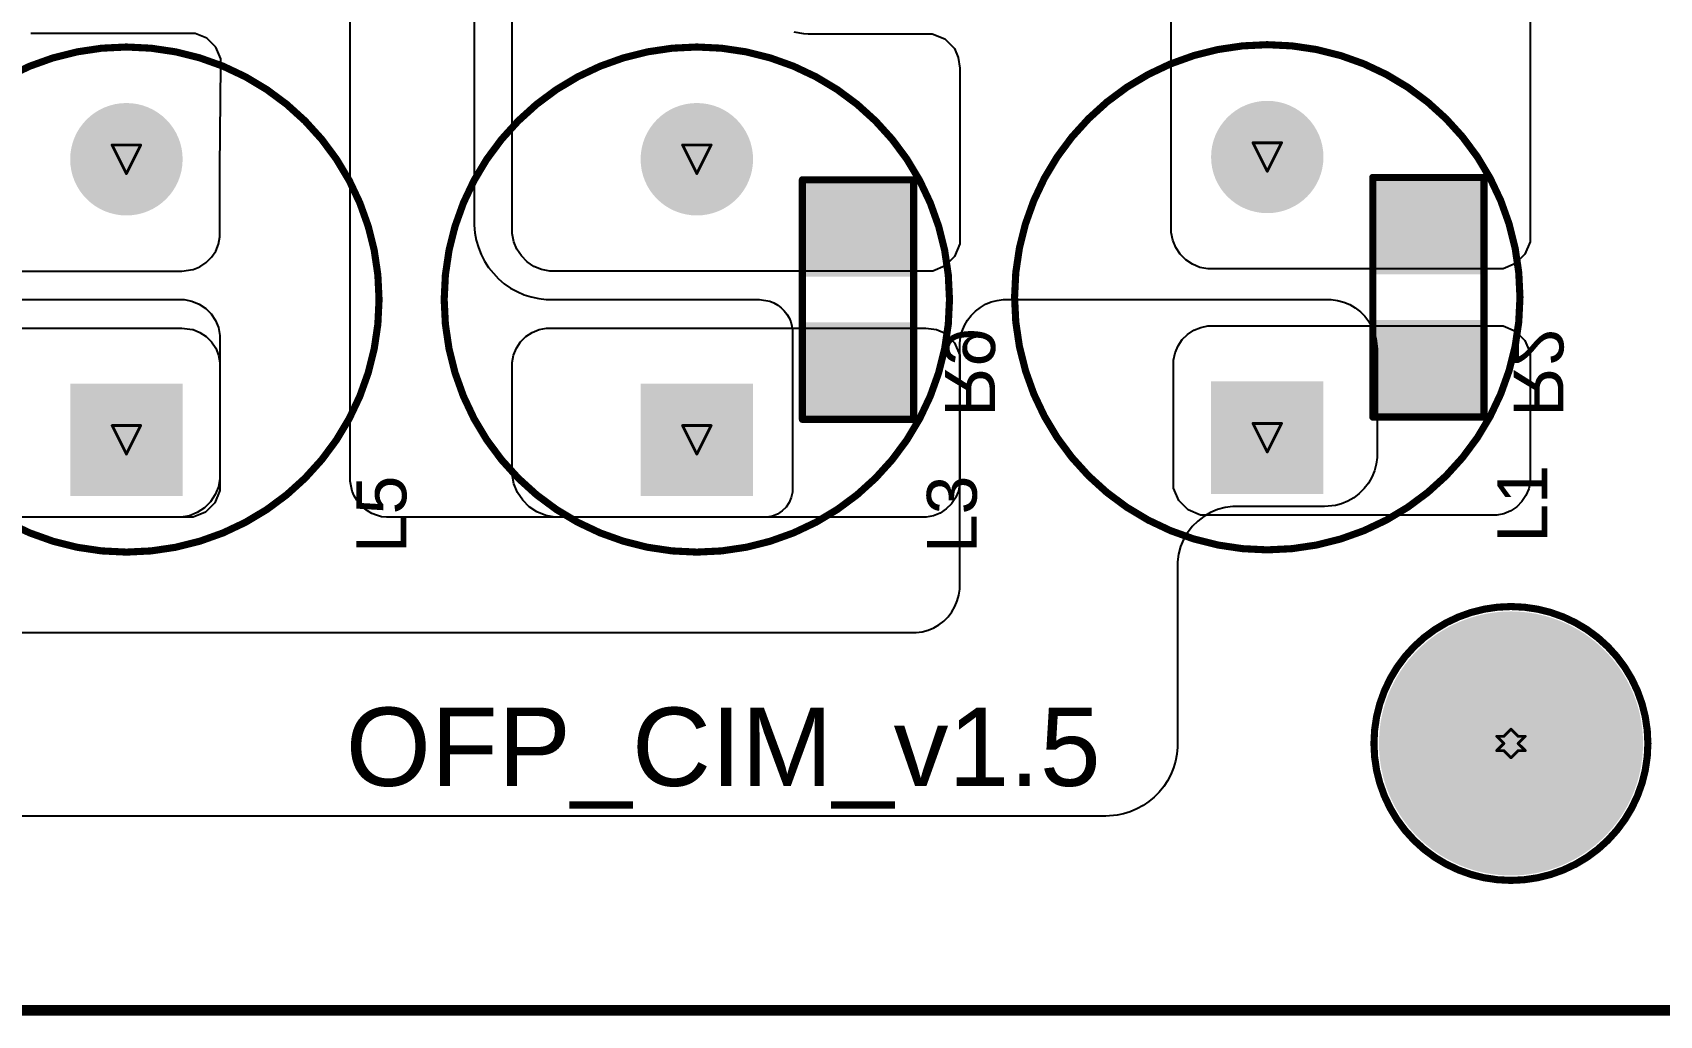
# Model space of a CAD drawing. Header units: inches. Extents: x 0 to 11.2, y -0.2 to 5.5.
# Drawn here: x 3.097 to 4.238, y 0.006 to 0.696 of the extents above; entities that cross this region are included whole.
import ezdxf

# ---------------------------------------------------------------- set-up
doc = ezdxf.new("R2010")
doc.units = ezdxf.units.IN
doc.header["$MEASUREMENT"] = 0
for name, color, linetype in [('Board Outline', 216, 'Continuous'), ('Bottom Layer', 5, 'Continuous'), ('Bottom Overlay', 54, 'Continuous'), ('Bottom Paste', 16, 'Continuous'), ('Bottom Solder', 6, 'Continuous'), ('Drill Drawing', 1, 'Continuous'), ('Multi-Layer', 9, 'Continuous'), ('Pad Holes', 156, 'Continuous'), ('Top Layer', 1, 'Continuous'), ('Top Overlay', 2, 'Continuous'), ('Top Solder', 216, 'Continuous')]:
    doc.layers.add(name, color=color, linetype=linetype)
doc.styles.add('Arial', font='', dxfattribs={"height": 0.2})
doc.styles.get('Arial').set_extended_font_data('Arial')

# ---------------------------------------------------------------- blocks, each defined once
blk = doc.blocks.new('R___1206_B_41')
at = {"layer": 'Bottom Layer'}
for points in [[(-0.08, 0.035), (-0.02, 0.035), (-0.02, -0.035), (-0.08, -0.035)], [(0.02, 0.035), (0.08, 0.035), (0.08, -0.035), (0.02, -0.035)]]:
    blk.add_hatch(color=5, dxfattribs=at).paths.add_polyline_path(points)
at = {"layer": 'Bottom Paste'}
for points in [[(-0.08, 0.035), (-0.02, 0.035), (-0.02, -0.035), (-0.08, -0.035)], [(0.02, 0.035), (0.08, 0.035), (0.08, -0.035), (0.02, -0.035)]]:
    blk.add_hatch(color=16, dxfattribs=at).paths.add_polyline_path(points)
at = {"layer": 'Bottom Solder'}
for points in [[(-0.084, 0.039), (-0.016, 0.039), (-0.016, -0.039), (-0.084, -0.039)], [(0.016, 0.039), (0.084, 0.039), (0.084, -0.039), (0.016, -0.039)]]:
    blk.add_hatch(color=6, dxfattribs=at).paths.add_polyline_path(points)
at = {"layer": 'Bottom Overlay'}
for points in [[(-0.084, 0.039, 0.005, 0.005, 0), (0.084, 0.039, 0.005, 0.005, 0)], [(-0.084, 0.039, 0.005, 0.005, 0), (-0.084, -0.039, 0.005, 0.005, 0)], [(0.084, 0.039, 0.005, 0.005, 0), (0.084, -0.039, 0.005, 0.005, 0)], [(-0.084, -0.039, 0.005, 0.005, 0), (0.084, -0.039, 0.005, 0.005, 0)]]:
    blk.add_lwpolyline(points, format="xyseb", dxfattribs=at)
for points in [[(-0.0853, 0.039, 0.0025, 0.0025, 1), (-0.0828, 0.039, 0.0025, 0.0025, 1)], [(-0.0853, 0.039, 0.0025, 0.0025, 1), (-0.0828, 0.039, 0.0025, 0.0025, 1)], [(0.0828, 0.039, 0.0025, 0.0025, 1), (0.0853, 0.039, 0.0025, 0.0025, 1)], [(0.0828, 0.039, 0.0025, 0.0025, 1), (0.0853, 0.039, 0.0025, 0.0025, 1)], [(-0.0853, -0.039, 0.0025, 0.0025, 1), (-0.0828, -0.039, 0.0025, 0.0025, 1)], [(-0.0853, -0.039, 0.0025, 0.0025, 1), (-0.0828, -0.039, 0.0025, 0.0025, 1)], [(0.0828, -0.039, 0.0025, 0.0025, 1), (0.0853, -0.039, 0.0025, 0.0025, 1)], [(0.0828, -0.039, 0.0025, 0.0025, 1), (0.0853, -0.039, 0.0025, 0.0025, 1)]]:
    blk.add_lwpolyline(points, format="xyseb", close=True, dxfattribs=at)
blk = doc.blocks.new('R___1206_B_48')
at = {"layer": 'Bottom Layer'}
for points in [[(-0.08, 0.035), (-0.02, 0.035), (-0.02, -0.035), (-0.08, -0.035)], [(0.02, 0.035), (0.08, 0.035), (0.08, -0.035), (0.02, -0.035)]]:
    blk.add_hatch(color=5, dxfattribs=at).paths.add_polyline_path(points)
at = {"layer": 'Bottom Paste'}
for points in [[(-0.08, 0.035), (-0.02, 0.035), (-0.02, -0.035), (-0.08, -0.035)], [(0.02, 0.035), (0.08, 0.035), (0.08, -0.035), (0.02, -0.035)]]:
    blk.add_hatch(color=16, dxfattribs=at).paths.add_polyline_path(points)
at = {"layer": 'Bottom Solder'}
for points in [[(-0.084, 0.039), (-0.016, 0.039), (-0.016, -0.039), (-0.084, -0.039)], [(0.016, 0.039), (0.084, 0.039), (0.084, -0.039), (0.016, -0.039)]]:
    blk.add_hatch(color=6, dxfattribs=at).paths.add_polyline_path(points)
at = {"layer": 'Bottom Overlay'}
for points in [[(-0.084, 0.039, 0.005, 0.005, 0), (-0.084, -0.039, 0.005, 0.005, 0)], [(-0.084, 0.039, 0.005, 0.005, 0), (0.084, 0.039, 0.005, 0.005, 0)], [(0.084, 0.039, 0.005, 0.005, 0), (0.084, -0.039, 0.005, 0.005, 0)], [(-0.084, -0.039, 0.005, 0.005, 0), (0.084, -0.039, 0.005, 0.005, 0)]]:
    blk.add_lwpolyline(points, format="xyseb", dxfattribs=at)
for points in [[(-0.0853, 0.039, 0.0025, 0.0025, 1), (-0.0828, 0.039, 0.0025, 0.0025, 1)], [(-0.0853, 0.039, 0.0025, 0.0025, 1), (-0.0828, 0.039, 0.0025, 0.0025, 1)], [(0.0828, 0.039, 0.0025, 0.0025, 1), (0.0853, 0.039, 0.0025, 0.0025, 1)], [(0.0828, 0.039, 0.0025, 0.0025, 1), (0.0853, 0.039, 0.0025, 0.0025, 1)], [(-0.0853, -0.039, 0.0025, 0.0025, 1), (-0.0828, -0.039, 0.0025, 0.0025, 1)], [(-0.0853, -0.039, 0.0025, 0.0025, 1), (-0.0828, -0.039, 0.0025, 0.0025, 1)], [(0.0828, -0.039, 0.0025, 0.0025, 1), (0.0853, -0.039, 0.0025, 0.0025, 1)], [(0.0828, -0.039, 0.0025, 0.0025, 1), (0.0853, -0.039, 0.0025, 0.0025, 1)]]:
    blk.add_lwpolyline(points, format="xyseb", close=True, dxfattribs=at)
blk = doc.blocks.new('PK0810_471MB_53')
at = {"layer": 'Bottom Layer'}
blk.add_hatch(color=5, dxfattribs=at).paths.add_polyline_path([(-0.133853, 0.035433), (-0.062987, 0.035433), (-0.062987, -0.035433), (-0.133853, -0.035433)])
h = blk.add_hatch(color=5, dxfattribs=at)
edge = h.paths.add_edge_path()
edge.add_arc((0.09843, 0), 0.035433, 0, 360)
at = {"layer": 'Bottom Solder'}
blk.add_hatch(color=6, dxfattribs=at).paths.add_polyline_path([(-0.137853, 0.039433), (-0.058987, 0.039433), (-0.058987, -0.039433), (-0.137853, -0.039433)])
h = blk.add_hatch(color=6, dxfattribs=at)
edge = h.paths.add_edge_path()
edge.add_arc((0.09843, 0), 0.039433, 0, 360)
at = {"layer": 'Multi-Layer'}
blk.add_hatch(color=9, dxfattribs=at).paths.add_polyline_path([(-0.133853, 0.035433), (-0.062987, 0.035433), (-0.062987, -0.035433), (-0.133853, -0.035433)])
h = blk.add_hatch(color=9, dxfattribs=at)
edge = h.paths.add_edge_path()
edge.add_arc((0.09843, 0), 0.035433, 0, 360)
at = {"layer": 'Pad Holes'}
h = blk.add_hatch(color=7, dxfattribs=at)
edge = h.paths.add_edge_path()
edge.add_arc((-0.098429, 0), 0.019685, 0, 360)
h = blk.add_hatch(color=7, dxfattribs=at)
edge = h.paths.add_edge_path()
edge.add_arc((0.098429, 0), 0.019685, 0, 360)
at = {"layer": 'Top Layer'}
blk.add_hatch(color=1, dxfattribs=at).paths.add_polyline_path([(-0.133853, 0.035433), (-0.062987, 0.035433), (-0.062987, -0.035433), (-0.133853, -0.035433)])
h = blk.add_hatch(color=1, dxfattribs=at)
edge = h.paths.add_edge_path()
edge.add_arc((0.09843, 0), 0.035433, 0, 360)
at = {"layer": 'Top Solder'}
blk.add_hatch(color=216, dxfattribs=at).paths.add_polyline_path([(-0.137853, 0.039433), (-0.058987, 0.039433), (-0.058987, -0.039433), (-0.137853, -0.039433)])
h = blk.add_hatch(color=216, dxfattribs=at)
edge = h.paths.add_edge_path()
edge.add_arc((0.09843, 0), 0.039433, 0, 360)
at = {"layer": 'Top Overlay'}
for points in [[(0.17717, 0, 0.005, 0.005, 1), (-0.17717, 0, 0.005, 0.005, 1)], [(-0.17842, 0, 0.0025, 0.0025, 1), (-0.17592, 0, 0.0025, 0.0025, 1)], [(0.17592, 0, 0.0025, 0.0025, 1), (0.17842, 0, 0.0025, 0.0025, 1)]]:
    blk.add_lwpolyline(points, format="xyseb", close=True, dxfattribs=at)
blk = doc.blocks.new('PK0810_471MB_54')
at = {"layer": 'Bottom Layer'}
blk.add_hatch(color=5, dxfattribs=at).paths.add_polyline_path([(-0.133853, 0.035433), (-0.062987, 0.035433), (-0.062987, -0.035433), (-0.133853, -0.035433)])
h = blk.add_hatch(color=5, dxfattribs=at)
edge = h.paths.add_edge_path()
edge.add_arc((0.09843, 0), 0.035433, 0, 360)
at = {"layer": 'Bottom Solder'}
blk.add_hatch(color=6, dxfattribs=at).paths.add_polyline_path([(-0.137853, 0.039433), (-0.058987, 0.039433), (-0.058987, -0.039433), (-0.137853, -0.039433)])
h = blk.add_hatch(color=6, dxfattribs=at)
edge = h.paths.add_edge_path()
edge.add_arc((0.09843, 0), 0.039433, 0, 360)
at = {"layer": 'Multi-Layer'}
blk.add_hatch(color=9, dxfattribs=at).paths.add_polyline_path([(-0.133853, 0.035433), (-0.062987, 0.035433), (-0.062987, -0.035433), (-0.133853, -0.035433)])
h = blk.add_hatch(color=9, dxfattribs=at)
edge = h.paths.add_edge_path()
edge.add_arc((0.09843, 0), 0.035433, 0, 360)
at = {"layer": 'Pad Holes'}
h = blk.add_hatch(color=7, dxfattribs=at)
edge = h.paths.add_edge_path()
edge.add_arc((-0.098429, 0), 0.019685, 0, 360)
h = blk.add_hatch(color=7, dxfattribs=at)
edge = h.paths.add_edge_path()
edge.add_arc((0.098429, 0), 0.019685, 0, 360)
at = {"layer": 'Top Layer'}
blk.add_hatch(color=1, dxfattribs=at).paths.add_polyline_path([(-0.133853, 0.035433), (-0.062987, 0.035433), (-0.062987, -0.035433), (-0.133853, -0.035433)])
h = blk.add_hatch(color=1, dxfattribs=at)
edge = h.paths.add_edge_path()
edge.add_arc((0.09843, 0), 0.035433, 0, 360)
at = {"layer": 'Top Solder'}
blk.add_hatch(color=216, dxfattribs=at).paths.add_polyline_path([(-0.137853, 0.039433), (-0.058987, 0.039433), (-0.058987, -0.039433), (-0.137853, -0.039433)])
h = blk.add_hatch(color=216, dxfattribs=at)
edge = h.paths.add_edge_path()
edge.add_arc((0.09843, 0), 0.039433, 0, 360)
at = {"layer": 'Top Overlay'}
for points in [[(0.17717, 0, 0.005, 0.005, 1), (-0.17717, 0, 0.005, 0.005, 1)], [(-0.17842, 0, 0.0025, 0.0025, 1), (-0.17592, 0, 0.0025, 0.0025, 1)], [(0.17592, 0, 0.0025, 0.0025, 1), (0.17842, 0, 0.0025, 0.0025, 1)]]:
    blk.add_lwpolyline(points, format="xyseb", close=True, dxfattribs=at)
blk = doc.blocks.new('PK0810_471MB_56')
at = {"layer": 'Bottom Layer'}
blk.add_hatch(color=5, dxfattribs=at).paths.add_polyline_path([(-0.1339, 0.0354), (-0.063, 0.0354), (-0.063, -0.0354), (-0.1339, -0.0354)])
h = blk.add_hatch(color=5, dxfattribs=at)
edge = h.paths.add_edge_path()
edge.add_arc((0.0984, 0), 0.0354, 0, 360)
at = {"layer": 'Bottom Solder'}
blk.add_hatch(color=6, dxfattribs=at).paths.add_polyline_path([(-0.1379, 0.0394), (-0.059, 0.0394), (-0.059, -0.0394), (-0.1379, -0.0394)])
h = blk.add_hatch(color=6, dxfattribs=at)
edge = h.paths.add_edge_path()
edge.add_arc((0.0984, 0), 0.0394, 0, 360)
at = {"layer": 'Multi-Layer'}
blk.add_hatch(color=9, dxfattribs=at).paths.add_polyline_path([(-0.1339, 0.0354), (-0.063, 0.0354), (-0.063, -0.0354), (-0.1339, -0.0354)])
h = blk.add_hatch(color=9, dxfattribs=at)
edge = h.paths.add_edge_path()
edge.add_arc((0.0984, 0), 0.0354, 0, 360)
at = {"layer": 'Pad Holes'}
h = blk.add_hatch(color=7, dxfattribs=at)
edge = h.paths.add_edge_path()
edge.add_arc((-0.0984, 0), 0.0197, 0, 360)
h = blk.add_hatch(color=7, dxfattribs=at)
edge = h.paths.add_edge_path()
edge.add_arc((0.0984, 0), 0.0197, 0, 360)
at = {"layer": 'Top Layer'}
blk.add_hatch(color=1, dxfattribs=at).paths.add_polyline_path([(-0.1339, 0.0354), (-0.063, 0.0354), (-0.063, -0.0354), (-0.1339, -0.0354)])
h = blk.add_hatch(color=1, dxfattribs=at)
edge = h.paths.add_edge_path()
edge.add_arc((0.0984, 0), 0.0354, 0, 360)
at = {"layer": 'Top Solder'}
blk.add_hatch(color=216, dxfattribs=at).paths.add_polyline_path([(-0.1379, 0.0394), (-0.059, 0.0394), (-0.059, -0.0394), (-0.1379, -0.0394)])
h = blk.add_hatch(color=216, dxfattribs=at)
edge = h.paths.add_edge_path()
edge.add_arc((0.0984, 0), 0.0394, 0, 360)
at = {"layer": 'Top Overlay'}
for points in [[(0.1772, 0, 0.005, 0.005, 1), (-0.1772, 0, 0.005, 0.005, 1)], [(-0.1784, 0, 0.0025, 0.0025, 1), (-0.1759, 0, 0.0025, 0.0025, 1)], [(0.1759, 0, 0.0025, 0.0025, 1), (0.1784, 0, 0.0025, 0.0025, 1)]]:
    blk.add_lwpolyline(points, format="xyseb", close=True, dxfattribs=at)

msp = doc.modelspace()

# ---------------------------------------------------------------- hatches: boundary and pattern name
at = {"layer": 'Bottom Layer'}
h = msp.add_hatch(color=5, dxfattribs=at)
edge = h.paths.add_edge_path()
edge.add_arc((4.1339, 0.1969), 0.0886, 0, 360)
at = {"layer": 'Bottom Solder'}
h = msp.add_hatch(color=6, dxfattribs=at)
edge = h.paths.add_edge_path()
edge.add_arc((4.1339, 0.1969), 0.0926, 0, 360)
at = {"layer": 'Multi-Layer'}
h = msp.add_hatch(color=9, dxfattribs=at)
edge = h.paths.add_edge_path()
edge.add_arc((4.1339, 0.1969), 0.0886, 0, 360)
at = {"layer": 'Pad Holes'}
h = msp.add_hatch(color=7, dxfattribs=at)
edge = h.paths.add_edge_path()
edge.add_arc((4.1339, 0.1969), 0.0689, 0, 360)
at = {"layer": 'Top Layer'}
h = msp.add_hatch(color=1, dxfattribs=at)
edge = h.paths.add_edge_path()
edge.add_arc((4.1339, 0.1969), 0.0886, 0, 360)
at = {"layer": 'Top Solder'}
h = msp.add_hatch(color=216, dxfattribs=at)
edge = h.paths.add_edge_path()
edge.add_arc((4.1339, 0.1969), 0.0926, 0, 360)

# ---------------------------------------------------------------- linework, layer by layer
at = {"layer": 'Board Outline'}
for points in [[(0.0098, 0.0098, 0.0075, 0.0075, 0), (4.3209, 0.0098, 0.0075, 0.0075, 0)], [(0.0102, 0.0102, 0.005, 0.005, 0), (4.3205, 0.0102, 0.005, 0.005, 0)]]:
    msp.add_lwpolyline(points, format="xyseb", dxfattribs=at)
at = {"layer": 'Bottom Layer'}
for p, q in [((4.1473, 0.8986), (4.1473, 0.6366)), ((3.4335, 0.5575), (3.4335, 0.7481)), ((3.8957, 0.5582), (3.8957, 0.7489)), ((3.6311, 0.6962), (3.6377, 0.6949)), ((3.2068, 0.695), (3.096, 0.695)), ((3.2112, 0.695), (3.2068, 0.695)), ((3.2068, 0.695), (3.2068, 0.695)), ((3.2194, 0.6916), (3.2112, 0.695)), ((3.2257, 0.6853), (3.2194, 0.6916)), ((3.2291, 0.6771), (3.2257, 0.6853)), ((3.6377, 0.6949), (3.641, 0.6948)), ((3.641, 0.6948), (3.7232, 0.6948)), ((3.7232, 0.6948), (3.728, 0.6948)), ((3.728, 0.6948), (3.7369, 0.6911)), ((3.7369, 0.6911), (3.7437, 0.6843)), ((3.2291, 0.6726), (3.2291, 0.6771)), ((3.7437, 0.6843), (3.7462, 0.6782)), ((3.7462, 0.6782), (3.7473, 0.6706)), ((3.2286, 0.6008), (3.2291, 0.6726)), ((3.7473, 0.6706), (3.7473, 0.6706)), ((3.7473, 0.6706), (3.7473, 0.6706)), ((3.7473, 0.6706), (3.7473, 0.6706)), ((3.7473, 0.6706), (3.7473, 0.552)), ((4.1473, 0.6366), (4.1473, 0.5536)), ((3.2286, 0.555), (3.2286, 0.6008)), ((3.2276, 0.5472), (3.2286, 0.5524)), ((3.2286, 0.5524), (3.2286, 0.555)), ((3.4335, 0.5546), (3.4335, 0.5575)), ((3.4346, 0.5489), (3.4335, 0.5546)), ((3.4368, 0.5436), (3.4346, 0.5489)), ((3.7473, 0.552), (3.7473, 0.5473)), ((3.8957, 0.5554), (3.8957, 0.5582)), ((3.8968, 0.5499), (3.8957, 0.5554)), ((3.8989, 0.5448), (3.8968, 0.5499)), ((4.1473, 0.5488), (4.1437, 0.5401)), ((4.1473, 0.5536), (4.1473, 0.5536)), ((4.1473, 0.5536), (4.1473, 0.5488)), ((3.219, 0.5342), (3.2227, 0.538)), ((3.2227, 0.538), (3.2256, 0.5423)), ((3.2256, 0.5423), (3.2276, 0.5472)), ((3.44, 0.5389), (3.4368, 0.5436)), ((3.444, 0.5348), (3.44, 0.5389)), ((3.7437, 0.5386), (3.7371, 0.5319)), ((3.7473, 0.5473), (3.7437, 0.5386)), ((3.902, 0.5401), (3.8989, 0.5448)), ((3.906, 0.5362), (3.902, 0.5401)), ((4.1437, 0.5401), (4.1371, 0.5335)), ((2.9623, 0.5283), (3.2019, 0.5283)), ((3.2019, 0.5283), (3.2095, 0.5293)), ((3.2095, 0.5293), (3.2097, 0.5293)), ((3.2097, 0.5293), (3.2146, 0.5313)), ((3.2146, 0.5313), (3.219, 0.5342)), ((3.4488, 0.5316), (3.444, 0.5348)), ((3.4541, 0.5294), (3.4488, 0.5316)), ((3.4598, 0.5283), (3.4541, 0.5294)), ((3.4626, 0.5283), (3.4598, 0.5283)), ((3.7236, 0.5283), (3.4626, 0.5283)), ((3.7284, 0.5283), (3.7236, 0.5283)), ((3.7371, 0.5319), (3.7284, 0.5283)), ((3.9106, 0.5331), (3.906, 0.5362)), ((3.9158, 0.5309), (3.9106, 0.5331)), ((3.9213, 0.5299), (3.9158, 0.5309)), ((3.9241, 0.5299), (3.9213, 0.5299)), ((4.1236, 0.5299), (3.9241, 0.5299)), ((4.1284, 0.5299), (4.1236, 0.5299)), ((4.1371, 0.5335), (4.1284, 0.5299)), ((2.9594, 0.4883), (3.2019, 0.4883)), ((3.2019, 0.4883), (3.2019, 0.4883)), ((3.2019, 0.4883), (3.2019, 0.4883)), ((3.2019, 0.4883), (3.2019, 0.4883)), ((3.2019, 0.4883), (3.2093, 0.4873)), ((3.2093, 0.4873), (3.2097, 0.4873)), ((3.2097, 0.4873), (3.2146, 0.4852)), ((3.2146, 0.4852), (3.219, 0.4823)), ((3.219, 0.4823), (3.2227, 0.4786)), ((3.4394, 0.4786), (3.4431, 0.4823)), ((3.4431, 0.4823), (3.4475, 0.4852)), ((3.4475, 0.4852), (3.4524, 0.4873)), ((3.4524, 0.4873), (3.4575, 0.4883)), ((3.4575, 0.4883), (3.7236, 0.4883)), ((3.7236, 0.4883), (3.7236, 0.4883)), ((3.7236, 0.4883), (3.7236, 0.4883)), ((3.7236, 0.4883), (3.7236, 0.4883)), ((3.7236, 0.4883), (3.731, 0.4872)), ((3.731, 0.4872), (3.7371, 0.4847)), ((3.7371, 0.4847), (3.7437, 0.478)), ((3.9004, 0.4758), (3.9033, 0.4802)), ((3.9033, 0.4802), (3.907, 0.4839)), ((3.907, 0.4839), (3.9114, 0.4868)), ((3.9114, 0.4868), (3.9163, 0.4888)), ((3.9163, 0.4888), (3.9214, 0.4899)), ((3.9214, 0.4899), (3.9241, 0.4899)), ((3.9241, 0.4899), (4.1236, 0.4899)), ((4.1236, 0.4899), (4.1236, 0.4899)), ((4.1236, 0.4899), (4.1284, 0.4899)), ((4.1284, 0.4899), (4.1371, 0.4862)), ((4.1371, 0.4862), (4.1437, 0.4796)), ((4.1437, 0.4796), (4.1473, 0.4709)), ((3.2227, 0.4786), (3.2256, 0.4742)), ((3.2256, 0.4742), (3.2276, 0.4694)), ((3.2276, 0.4694), (3.2286, 0.4642)), ((3.4335, 0.4642), (3.4345, 0.4694)), ((3.4345, 0.4694), (3.4365, 0.4742)), ((3.4365, 0.4742), (3.4394, 0.4786)), ((3.7437, 0.478), (3.7473, 0.4693)), ((3.7473, 0.4693), (3.7473, 0.4646)), ((3.8973, 0.4658), (3.8984, 0.4709)), ((3.8984, 0.4709), (3.9004, 0.4758)), ((4.1473, 0.4709), (4.1473, 0.4662)), ((3.2286, 0.4642), (3.2286, 0.4616)), ((3.2286, 0.4616), (3.2286, 0.379)), ((3.4335, 0.3855), (3.4335, 0.4642)), ((3.7473, 0.4646), (3.7473, 0.3816)), ((3.8973, 0.4631), (3.8973, 0.4658)), ((3.8973, 0.3805), (3.8973, 0.4631)), ((3.8973, 0.4631), (3.8973, 0.4631)), ((4.1473, 0.4662), (4.1473, 0.3831)), ((3.2286, 0.379), (3.2286, 0.379)), ((3.2286, 0.379), (3.2286, 0.3743)), ((3.4347, 0.3791), (3.4335, 0.3855)), ((3.4372, 0.373), (3.4347, 0.3791)), ((3.7473, 0.379), (3.7464, 0.374)), ((3.7473, 0.3816), (3.7473, 0.3816)), ((3.7473, 0.3816), (3.7473, 0.379)), ((3.8973, 0.3759), (3.8973, 0.3805)), ((4.1473, 0.3806), (4.1464, 0.3756)), ((4.1473, 0.3831), (4.1473, 0.3831)), ((4.1473, 0.3831), (4.1473, 0.3806)), ((3.2251, 0.3657), (3.2185, 0.3591)), ((3.2286, 0.3743), (3.2251, 0.3657)), ((3.4409, 0.3676), (3.4372, 0.373)), ((3.4455, 0.363), (3.4409, 0.3676)), ((3.7444, 0.3693), (3.7415, 0.365)), ((3.7464, 0.374), (3.7444, 0.3693)), ((3.9009, 0.3673), (3.8973, 0.3759)), ((3.9075, 0.3607), (3.9009, 0.3673)), ((4.1415, 0.3666), (4.1379, 0.3629)), ((4.1444, 0.3708), (4.1415, 0.3666)), ((4.1464, 0.3756), (4.1444, 0.3708)), ((3.1049, 0.3556), (2.9678, 0.3556)), ((3.2052, 0.3556), (3.1049, 0.3556)), ((3.2099, 0.3556), (3.2052, 0.3556)), ((3.2185, 0.3591), (3.2099, 0.3556)), ((3.4509, 0.3593), (3.4455, 0.363)), ((3.457, 0.3568), (3.4509, 0.3593)), ((3.4634, 0.3556), (3.457, 0.3568)), ((3.4666, 0.3556), (3.4634, 0.3556)), ((3.7213, 0.3556), (3.4666, 0.3556)), ((3.4666, 0.3556), (3.4666, 0.3556)), ((3.7239, 0.3556), (3.7213, 0.3556)), ((3.7289, 0.3566), (3.7239, 0.3556)), ((3.7337, 0.3585), (3.7289, 0.3566)), ((3.7379, 0.3614), (3.7337, 0.3585)), ((3.7415, 0.365), (3.7379, 0.3614)), ((3.9161, 0.3571), (3.9075, 0.3607)), ((3.9208, 0.3571), (3.9161, 0.3571)), ((4.1213, 0.3571), (3.9208, 0.3571)), ((3.9208, 0.3571), (3.9208, 0.3571)), ((4.1239, 0.3571), (4.1213, 0.3571)), ((4.1289, 0.3581), (4.1239, 0.3571)), ((4.1337, 0.3601), (4.1289, 0.3581)), ((4.1379, 0.3629), (4.1337, 0.3601))]:
    msp.add_line(p, q, dxfattribs=at)
at = {"layer": 'Drill Drawing'}
for points in [[(3.153, 0.6167, 0.002, 0.002, 0), (3.173, 0.6167, 0.002, 0.002, 0)], [(3.153, 0.6167, 0.002, 0.002, 0), (3.163, 0.5967, 0.002, 0.002, 0)], [(3.163, 0.5967, 0.002, 0.002, 0), (3.173, 0.6167, 0.002, 0.002, 0)], [(3.553, 0.6167, 0.002, 0.002, 0), (3.573, 0.6167, 0.002, 0.002, 0)], [(3.553, 0.6167, 0.002, 0.002, 0), (3.563, 0.5967, 0.002, 0.002, 0)], [(3.563, 0.5967, 0.002, 0.002, 0), (3.573, 0.6167, 0.002, 0.002, 0)], [(3.953, 0.6183, 0.002, 0.002, 0), (3.973, 0.6183, 0.002, 0.002, 0)], [(3.953, 0.6183, 0.002, 0.002, 0), (3.963, 0.5983, 0.002, 0.002, 0)], [(3.963, 0.5983, 0.002, 0.002, 0), (3.973, 0.6183, 0.002, 0.002, 0)], [(3.953, 0.4214, 0.002, 0.002, 0), (3.973, 0.4214, 0.002, 0.002, 0)], [(3.953, 0.4214, 0.002, 0.002, 0), (3.963, 0.4014, 0.002, 0.002, 0)], [(3.963, 0.4014, 0.002, 0.002, 0), (3.973, 0.4214, 0.002, 0.002, 0)], [(3.153, 0.4199, 0.002, 0.002, 0), (3.173, 0.4199, 0.002, 0.002, 0)], [(3.153, 0.4199, 0.002, 0.002, 0), (3.163, 0.3999, 0.002, 0.002, 0)], [(3.163, 0.3999, 0.002, 0.002, 0), (3.173, 0.4199, 0.002, 0.002, 0)], [(3.553, 0.4199, 0.002, 0.002, 0), (3.573, 0.4199, 0.002, 0.002, 0)], [(3.553, 0.4199, 0.002, 0.002, 0), (3.563, 0.3999, 0.002, 0.002, 0)], [(3.563, 0.3999, 0.002, 0.002, 0), (3.573, 0.4199, 0.002, 0.002, 0)], [(4.1289, 0.2019, 0.002, 0.002, 0), (4.1339, 0.2069, 0.002, 0.002, 0)], [(4.1339, 0.2069, 0.002, 0.002, 0), (4.1389, 0.2019, 0.002, 0.002, 0)], [(4.1239, 0.2019, 0.002, 0.002, 0), (4.1289, 0.1969, 0.002, 0.002, 0)], [(4.1239, 0.2019, 0.002, 0.002, 0), (4.1289, 0.2019, 0.002, 0.002, 0)], [(4.1239, 0.1919, 0.002, 0.002, 0), (4.1289, 0.1969, 0.002, 0.002, 0)], [(4.1389, 0.2019, 0.002, 0.002, 0), (4.1439, 0.2019, 0.002, 0.002, 0)], [(4.1389, 0.1969, 0.002, 0.002, 0), (4.1439, 0.2019, 0.002, 0.002, 0)], [(4.1389, 0.1969, 0.002, 0.002, 0), (4.1439, 0.1919, 0.002, 0.002, 0)], [(4.1239, 0.1919, 0.002, 0.002, 0), (4.1289, 0.1919, 0.002, 0.002, 0)], [(4.1289, 0.1919, 0.002, 0.002, 0), (4.1339, 0.1869, 0.002, 0.002, 0)], [(4.1339, 0.1869, 0.002, 0.002, 0), (4.1389, 0.1919, 0.002, 0.002, 0)], [(4.1389, 0.1919, 0.002, 0.002, 0), (4.1439, 0.1919, 0.002, 0.002, 0)]]:
    msp.add_lwpolyline(points, format="xyseb", dxfattribs=at)
for points in [[(3.1525, 0.6167, 0.001, 0.001, 1), (3.1535, 0.6167, 0.001, 0.001, 1)], [(3.1525, 0.6167, 0.001, 0.001, 1), (3.1535, 0.6167, 0.001, 0.001, 1)], [(3.1725, 0.6167, 0.001, 0.001, 1), (3.1735, 0.6167, 0.001, 0.001, 1)], [(3.1725, 0.6167, 0.001, 0.001, 1), (3.1735, 0.6167, 0.001, 0.001, 1)], [(3.5525, 0.6167, 0.001, 0.001, 1), (3.5535, 0.6167, 0.001, 0.001, 1)], [(3.5525, 0.6167, 0.001, 0.001, 1), (3.5535, 0.6167, 0.001, 0.001, 1)], [(3.5725, 0.6167, 0.001, 0.001, 1), (3.5735, 0.6167, 0.001, 0.001, 1)], [(3.5725, 0.6167, 0.001, 0.001, 1), (3.5735, 0.6167, 0.001, 0.001, 1)], [(3.9525, 0.6183, 0.001, 0.001, 1), (3.9535, 0.6183, 0.001, 0.001, 1)], [(3.9525, 0.6183, 0.001, 0.001, 1), (3.9535, 0.6183, 0.001, 0.001, 1)], [(3.9725, 0.6183, 0.001, 0.001, 1), (3.9735, 0.6183, 0.001, 0.001, 1)], [(3.9725, 0.6183, 0.001, 0.001, 1), (3.9735, 0.6183, 0.001, 0.001, 1)], [(3.1625, 0.5967, 0.001, 0.001, 1), (3.1635, 0.5967, 0.001, 0.001, 1)], [(3.1625, 0.5967, 0.001, 0.001, 1), (3.1635, 0.5967, 0.001, 0.001, 1)], [(3.5625, 0.5967, 0.001, 0.001, 1), (3.5635, 0.5967, 0.001, 0.001, 1)], [(3.5625, 0.5967, 0.001, 0.001, 1), (3.5635, 0.5967, 0.001, 0.001, 1)], [(3.9625, 0.5983, 0.001, 0.001, 1), (3.9635, 0.5983, 0.001, 0.001, 1)], [(3.9625, 0.5983, 0.001, 0.001, 1), (3.9635, 0.5983, 0.001, 0.001, 1)], [(3.9525, 0.4214, 0.001, 0.001, 1), (3.9535, 0.4214, 0.001, 0.001, 1)], [(3.9525, 0.4214, 0.001, 0.001, 1), (3.9535, 0.4214, 0.001, 0.001, 1)], [(3.9725, 0.4214, 0.001, 0.001, 1), (3.9735, 0.4214, 0.001, 0.001, 1)], [(3.9725, 0.4214, 0.001, 0.001, 1), (3.9735, 0.4214, 0.001, 0.001, 1)], [(3.1525, 0.4199, 0.001, 0.001, 1), (3.1535, 0.4199, 0.001, 0.001, 1)], [(3.1525, 0.4199, 0.001, 0.001, 1), (3.1535, 0.4199, 0.001, 0.001, 1)], [(3.1725, 0.4199, 0.001, 0.001, 1), (3.1735, 0.4199, 0.001, 0.001, 1)], [(3.1725, 0.4199, 0.001, 0.001, 1), (3.1735, 0.4199, 0.001, 0.001, 1)], [(3.5525, 0.4199, 0.001, 0.001, 1), (3.5535, 0.4199, 0.001, 0.001, 1)], [(3.5525, 0.4199, 0.001, 0.001, 1), (3.5535, 0.4199, 0.001, 0.001, 1)], [(3.5725, 0.4199, 0.001, 0.001, 1), (3.5735, 0.4199, 0.001, 0.001, 1)], [(3.5725, 0.4199, 0.001, 0.001, 1), (3.5735, 0.4199, 0.001, 0.001, 1)], [(3.1625, 0.3999, 0.001, 0.001, 1), (3.1635, 0.3999, 0.001, 0.001, 1)], [(3.1625, 0.3999, 0.001, 0.001, 1), (3.1635, 0.3999, 0.001, 0.001, 1)], [(3.5625, 0.3999, 0.001, 0.001, 1), (3.5635, 0.3999, 0.001, 0.001, 1)], [(3.5625, 0.3999, 0.001, 0.001, 1), (3.5635, 0.3999, 0.001, 0.001, 1)], [(3.9625, 0.4014, 0.001, 0.001, 1), (3.9635, 0.4014, 0.001, 0.001, 1)], [(3.9625, 0.4014, 0.001, 0.001, 1), (3.9635, 0.4014, 0.001, 0.001, 1)], [(4.1334, 0.2069, 0.001, 0.001, 1), (4.1344, 0.2069, 0.001, 0.001, 1)], [(4.1334, 0.2069, 0.001, 0.001, 1), (4.1344, 0.2069, 0.001, 0.001, 1)], [(4.1234, 0.2019, 0.001, 0.001, 1), (4.1244, 0.2019, 0.001, 0.001, 1)], [(4.1234, 0.2019, 0.001, 0.001, 1), (4.1244, 0.2019, 0.001, 0.001, 1)], [(4.1284, 0.2019, 0.001, 0.001, 1), (4.1294, 0.2019, 0.001, 0.001, 1)], [(4.1284, 0.2019, 0.001, 0.001, 1), (4.1294, 0.2019, 0.001, 0.001, 1)], [(4.1284, 0.1969, 0.001, 0.001, 1), (4.1294, 0.1969, 0.001, 0.001, 1)], [(4.1284, 0.1969, 0.001, 0.001, 1), (4.1294, 0.1969, 0.001, 0.001, 1)], [(4.1384, 0.2019, 0.001, 0.001, 1), (4.1394, 0.2019, 0.001, 0.001, 1)], [(4.1384, 0.2019, 0.001, 0.001, 1), (4.1394, 0.2019, 0.001, 0.001, 1)], [(4.1384, 0.1969, 0.001, 0.001, 1), (4.1394, 0.1969, 0.001, 0.001, 1)], [(4.1384, 0.1969, 0.001, 0.001, 1), (4.1394, 0.1969, 0.001, 0.001, 1)], [(4.1434, 0.2019, 0.001, 0.001, 1), (4.1444, 0.2019, 0.001, 0.001, 1)], [(4.1434, 0.2019, 0.001, 0.001, 1), (4.1444, 0.2019, 0.001, 0.001, 1)], [(4.1234, 0.1919, 0.001, 0.001, 1), (4.1244, 0.1919, 0.001, 0.001, 1)], [(4.1234, 0.1919, 0.001, 0.001, 1), (4.1244, 0.1919, 0.001, 0.001, 1)], [(4.1284, 0.1919, 0.001, 0.001, 1), (4.1294, 0.1919, 0.001, 0.001, 1)], [(4.1284, 0.1919, 0.001, 0.001, 1), (4.1294, 0.1919, 0.001, 0.001, 1)], [(4.1334, 0.1869, 0.001, 0.001, 1), (4.1344, 0.1869, 0.001, 0.001, 1)], [(4.1334, 0.1869, 0.001, 0.001, 1), (4.1344, 0.1869, 0.001, 0.001, 1)], [(4.1384, 0.1919, 0.001, 0.001, 1), (4.1394, 0.1919, 0.001, 0.001, 1)], [(4.1384, 0.1919, 0.001, 0.001, 1), (4.1394, 0.1919, 0.001, 0.001, 1)], [(4.1434, 0.1919, 0.001, 0.001, 1), (4.1444, 0.1919, 0.001, 0.001, 1)], [(4.1434, 0.1919, 0.001, 0.001, 1), (4.1444, 0.1919, 0.001, 0.001, 1)]]:
    msp.add_lwpolyline(points, format="xyseb", close=True, dxfattribs=at)
at = {"layer": 'Top Layer'}
for p, q in [((3.4069, 1.0063), (3.4069, 0.5632)), ((3.32, 0.6639), (3.32, 0.9226)), ((3.32, 0.3827), (3.32, 0.6639)), ((3.4069, 0.5632), (3.4069, 0.5632)), ((3.4069, 0.5632), (3.4069, 0.5605)), ((3.4069, 0.5605), (3.4074, 0.5552)), ((3.4074, 0.5552), (3.4083, 0.55)), ((3.4083, 0.55), (3.4098, 0.5449)), ((3.4098, 0.5449), (3.4117, 0.54)), ((3.4117, 0.54), (3.4141, 0.5353)), ((3.4141, 0.5353), (3.417, 0.5308)), ((3.417, 0.5308), (3.4203, 0.5267)), ((3.4203, 0.5267), (3.424, 0.5229)), ((3.424, 0.5229), (3.428, 0.5194)), ((3.428, 0.5194), (3.4324, 0.5164)), ((3.4324, 0.5164), (3.437, 0.5139)), ((3.437, 0.5139), (3.4419, 0.5117)), ((3.0505, 0.5083), (3.2008, 0.5083)), ((3.2008, 0.5083), (3.2036, 0.5083)), ((3.2036, 0.5083), (3.2089, 0.5072)), ((3.2089, 0.5072), (3.214, 0.5051)), ((3.214, 0.5051), (3.2186, 0.5021)), ((3.2186, 0.5021), (3.2224, 0.4982)), ((3.4419, 0.5117), (3.4469, 0.5101)), ((3.4469, 0.5101), (3.4521, 0.509)), ((3.4521, 0.509), (3.4574, 0.5084)), ((3.4574, 0.5084), (3.46, 0.5083)), ((3.46, 0.5083), (3.6069, 0.5083)), ((3.6069, 0.5083), (3.6069, 0.5083)), ((3.6069, 0.5083), (3.6069, 0.5083)), ((3.6069, 0.5083), (3.6069, 0.5083)), ((3.6069, 0.5083), (3.6142, 0.5071)), ((3.6142, 0.5071), (3.6143, 0.5071)), ((3.6143, 0.5071), (3.6171, 0.5059)), ((3.6171, 0.5059), (3.6198, 0.5044)), ((3.6198, 0.5044), (3.6222, 0.5026)), ((3.6222, 0.5026), (3.6243, 0.5005)), ((3.7584, 0.5002), (3.7618, 0.5028)), ((3.7618, 0.5028), (3.7655, 0.505)), ((3.7655, 0.505), (3.7695, 0.5066)), ((3.7695, 0.5066), (3.7736, 0.5077)), ((3.7736, 0.5077), (3.7779, 0.5083)), ((3.7779, 0.5083), (3.78, 0.5083)), ((3.78, 0.5083), (3.78, 0.5083)), ((3.78, 0.5083), (4.0054, 0.5083)), ((4.0054, 0.5083), (4.0077, 0.5083)), ((4.0077, 0.5083), (4.0122, 0.5077)), ((4.0122, 0.5077), (4.0166, 0.5065)), ((4.0166, 0.5065), (4.0208, 0.5048)), ((4.0208, 0.5048), (4.0247, 0.5025)), ((4.0247, 0.5025), (4.0283, 0.4998)), ((3.2224, 0.4982), (3.2255, 0.4936)), ((3.2255, 0.4936), (3.2276, 0.4886)), ((3.6243, 0.5005), (3.6261, 0.498)), ((3.6261, 0.498), (3.6277, 0.4954)), ((3.6277, 0.4954), (3.6288, 0.4926)), ((3.6288, 0.4926), (3.6296, 0.4897)), ((3.7507, 0.4901), (3.7528, 0.4938)), ((3.7528, 0.4938), (3.7554, 0.4972)), ((3.7554, 0.4972), (3.7584, 0.5002)), ((4.0283, 0.4998), (4.0315, 0.4966)), ((4.0315, 0.4966), (4.0342, 0.493)), ((4.0342, 0.493), (4.0365, 0.489)), ((3.2276, 0.4886), (3.2286, 0.4832)), ((3.2286, 0.4832), (3.2286, 0.4805)), ((3.2286, 0.4805), (3.2286, 0.4805)), ((3.2286, 0.4805), (3.2286, 0.3858)), ((3.6296, 0.4897), (3.63, 0.4867)), ((3.63, 0.4867), (3.63, 0.4852)), ((3.63, 0.4852), (3.63, 0.3753)), ((3.7473, 0.4778), (3.7479, 0.482)), ((3.7479, 0.482), (3.749, 0.4862)), ((3.749, 0.4862), (3.7507, 0.4901)), ((4.0365, 0.489), (4.0382, 0.4848)), ((4.0382, 0.4848), (4.0392, 0.4811)), ((4.0392, 0.4811), (4.04, 0.4737)), ((3.7473, 0.4756), (3.7473, 0.4778)), ((3.7473, 0.3796), (3.7473, 0.4756)), ((4.04, 0.4737), (4.04, 0.4737)), ((4.04, 0.4737), (4.04, 0.4737)), ((4.04, 0.4737), (4.04, 0.4737)), ((4.04, 0.4737), (4.04, 0.4)), ((4.04, 0.4), (4.04, 0.3976)), ((4.0381, 0.3881), (4.0363, 0.3837)), ((4.0394, 0.3928), (4.0381, 0.3881)), ((4.04, 0.3976), (4.0394, 0.3928)), ((3.2275, 0.377), (3.2252, 0.3715)), ((3.2286, 0.3828), (3.2275, 0.377)), ((3.2286, 0.3858), (3.2286, 0.3828)), ((3.32, 0.3809), (3.32, 0.3827)), ((3.3205, 0.3774), (3.32, 0.3809)), ((3.3214, 0.374), (3.3205, 0.3774)), ((3.7473, 0.3073), (3.7473, 0.3796)), ((4.0339, 0.3795), (4.0309, 0.3757)), ((4.0363, 0.3837), (4.0339, 0.3795)), ((3.2219, 0.3665), (3.2177, 0.3623)), ((3.2252, 0.3715), (3.2219, 0.3665)), ((3.3227, 0.3707), (3.3214, 0.374)), ((3.3245, 0.3676), (3.3227, 0.3707)), ((3.3267, 0.3648), (3.3245, 0.3676)), ((3.6278, 0.3659), (3.6256, 0.3627)), ((3.6292, 0.3695), (3.6278, 0.3659)), ((3.63, 0.3733), (3.6292, 0.3695)), ((3.63, 0.3753), (3.63, 0.3753)), ((3.63, 0.3753), (3.63, 0.3733)), ((4.0195, 0.3669), (4.015, 0.3651)), ((4.0237, 0.3693), (4.0195, 0.3669)), ((4.0275, 0.3723), (4.0237, 0.3693)), ((4.0309, 0.3757), (4.0275, 0.3723)), ((3.1984, 0.3556), (2.9244, 0.3556)), ((3.2014, 0.3556), (3.1984, 0.3556)), ((3.2072, 0.3567), (3.2014, 0.3556)), ((3.2127, 0.359), (3.2072, 0.3567)), ((3.2177, 0.3623), (3.2127, 0.359)), ((3.3292, 0.3623), (3.3267, 0.3648)), ((3.332, 0.3601), (3.3292, 0.3623)), ((3.3351, 0.3583), (3.332, 0.3601)), ((3.3384, 0.357), (3.3351, 0.3583)), ((3.3418, 0.356), (3.3384, 0.357)), ((3.3453, 0.3556), (3.3418, 0.356)), ((3.3471, 0.3556), (3.3453, 0.3556)), ((3.6103, 0.3556), (3.3471, 0.3556)), ((3.6122, 0.3556), (3.6103, 0.3556)), ((3.616, 0.3563), (3.6122, 0.3556)), ((3.6196, 0.3578), (3.616, 0.3563)), ((3.6229, 0.36), (3.6196, 0.3578)), ((3.6256, 0.3627), (3.6229, 0.36)), ((3.9185, 0.3562), (3.9142, 0.3529)), ((3.9232, 0.3589), (3.9185, 0.3562)), ((3.9282, 0.361), (3.9232, 0.3589)), ((3.9335, 0.3624), (3.9282, 0.361)), ((3.9389, 0.3631), (3.9335, 0.3624)), ((3.9416, 0.3632), (3.9389, 0.3631)), ((4.0032, 0.3632), (3.9416, 0.3632)), ((4.0109, 0.3639), (4.0032, 0.3632)), ((4.015, 0.3651), (4.0109, 0.3639)), ((3.907, 0.3447), (3.9043, 0.34)), ((3.9103, 0.349), (3.907, 0.3447)), ((3.9142, 0.3529), (3.9103, 0.349)), ((3.9022, 0.335), (3.9008, 0.3297)), ((3.9043, 0.34), (3.9022, 0.335)), ((3.9001, 0.3243), (3.9, 0.3216)), ((3.9, 0.3216), (3.9, 0.3216)), ((3.9, 0.3216), (3.9, 0.3216)), ((3.9, 0.3216), (3.9, 0.1969)), ((3.9008, 0.3297), (3.9001, 0.3243)), ((3.744, 0.2929), (3.7456, 0.2969)), ((3.7456, 0.2969), (3.7467, 0.301)), ((3.7467, 0.301), (3.7473, 0.3052)), ((3.7473, 0.3052), (3.7473, 0.3073)), ((3.7473, 0.3073), (3.7473, 0.3073)), ((3.7362, 0.2828), (3.7392, 0.2858)), ((3.7392, 0.2858), (3.7418, 0.2892)), ((3.7418, 0.2892), (3.744, 0.2929)), ((2.7253, 0.2747), (3.7147, 0.2747)), ((3.7147, 0.2747), (3.7168, 0.2748)), ((3.7168, 0.2748), (3.7211, 0.2753)), ((3.7211, 0.2753), (3.7252, 0.2764)), ((3.7252, 0.2764), (3.7291, 0.2781)), ((3.7291, 0.2781), (3.7328, 0.2802)), ((3.7328, 0.2802), (3.7362, 0.2828)), ((3.9, 0.1944), (3.8996, 0.1894)), ((3.9, 0.1969), (3.9, 0.1944)), ((3.8986, 0.1846), (3.8972, 0.1798)), ((3.8996, 0.1894), (3.8986, 0.1846)), ((3.8954, 0.1752), (3.8931, 0.1708)), ((3.8972, 0.1798), (3.8954, 0.1752)), ((3.8872, 0.1628), (3.8838, 0.1593)), ((3.8904, 0.1667), (3.8872, 0.1628)), ((3.8931, 0.1708), (3.8904, 0.1667)), ((3.8669, 0.149), (3.8622, 0.1475)), ((3.8715, 0.151), (3.8669, 0.149)), ((3.8759, 0.1533), (3.8715, 0.151)), ((3.88, 0.1561), (3.8759, 0.1533)), ((3.8838, 0.1593), (3.88, 0.1561)), ((3.8499, 0.146), (2.5512, 0.146)), ((3.8577, 0.1466), (3.8499, 0.146)), ((3.8499, 0.146), (3.8499, 0.146)), ((3.8622, 0.1475), (3.8577, 0.1466))]:
    msp.add_line(p, q, dxfattribs=at)
at = {"layer": 'Top Overlay'}
for points in [[(4.2299, 0.1969, 0.005, 0.005, 1), (4.0378, 0.1969, 0.005, 0.005, 1)], [(4.0366, 0.1969, 0.0025, 0.0025, 1), (4.0391, 0.1969, 0.0025, 0.0025, 1)], [(4.2287, 0.1969, 0.0025, 0.0025, 1), (4.2312, 0.1969, 0.0025, 0.0025, 1)]]:
    msp.add_lwpolyline(points, format="xyseb", close=True, dxfattribs=at)

# ---------------------------------------------------------------- block references
at = {"rotation": 90}
for name, p in [('PK0810_471MB_53', (3.163, 0.5083)), ('PK0810_471MB_54', (3.563, 0.5083)), ('PK0810_471MB_56', (3.963, 0.5099)), ('R___1206_B_41', (3.676, 0.5083)), ('R___1206_B_48', (4.076, 0.5099))]:
    msp.add_blockref(name, p, dxfattribs=at)

# ---------------------------------------------------------------- texts
at = {"layer": 'Bottom Overlay', "style": 'Arial', "text_generation_flag": 2}
for s, p in [('R9', (3.7371, 0.426)), ('R2', (4.1357, 0.426))]:
    msp.add_text(s, height=0.035, rotation=270, dxfattribs=at).set_placement(p)
at = {"layer": 'Top Overlay', "style": 'Arial'}
for s, height, rotation, p in [('L1', 0.035, 90, (4.1593, 0.3378)), ('L5', 0.035, 90, (3.3593, 0.3304)), ('L3', 0.035, 90, (3.7593, 0.3304)), ('OFP_CIM_v1.5', 0.055, 360, (3.3168, 0.1671))]:
    msp.add_text(s, height=height, rotation=rotation, dxfattribs=at).set_placement(p)

doc.saveas('drawing.dxf')
